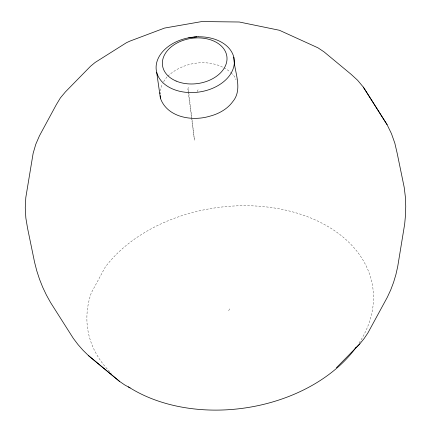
<?xml version="1.0" encoding="UTF-8"?>
<svg xmlns="http://www.w3.org/2000/svg" width="431" height="431" viewBox="0 0 431 431"><rect width="100%" height="100%" fill="white"/><g stroke="black" fill="none" stroke-linecap="round" stroke-linejoin="round"><path stroke-width="0.32" stroke-dasharray="2.15 1.62" d="M159.971 90.946L162.201 83.716M197.075 91.636L198.616 88.797M228.651 310.751L230.192 307.912M163.613 81.658L166.942 76.955M167.858 76.163C184.177 60.717 213.092 57.436 230.671 72.381M231.091 72.817L234.459 76.373L236.075 79.875M359.109 343.001A144.056 101.15 -8.2 0 0 296.576 213A144.056 101.15 -8.2 0 0 105.202 267.204L91.313 292.854A144.056 101.15 -8.2 0 0 111.413 373.391M188.185 87.665L187.851 89.67L194.451 140.107L188.185 87.665"/><path stroke-width="0.65" d="M355.176 348.62L359.826 343.852L364.06 338.642L367.864 333.007L387.356 297.185L390.712 289.928L393.568 282.386L395.9 274.595L397.711 266.573L404.682 224.012L405.49 215.225L405.738 206.395L405.436 197.538L404.197 187.318L397.145 153.145L394.834 143.2L391.467 133.675L387.092 124.667L368.241 94.836L363.317 87.11L357.579 80.241L351.087 74.294L323.988 51.828L317.943 47.809L279.433 30.278L239.297 22.008L201.88 21.55L164.583 28.063L129.952 41.101L126.493 42.68L95.116 62.468L90.542 66.245L65.399 91.916L60.421 97.864L56.316 104.668L39.458 135.803L35.768 144.32L33.128 153.366L25.806 197.538L25.262 207.747L25.844 217.994L27.552 228.182L34.593 262.312L36.78 270.835L39.49 279.153L42.701 287.235L46.413 295.057L50.605 302.594L73.292 338.324L77.989 344.547L83.075 350.328L88.538 355.656L94.351 360.51L119.5 381.354L124.683 384.921L130.114 387.927M336.417 367.751L359.826 343.852M188.595 37.664L198.427 36.662M88.538 355.656L119.5 381.354M387.092 124.667L363.317 87.11M156.663 72.23L160.391 98.155C167.12 117.367 191.94 121.499 209.364 116.316C218.355 114.064 227.245 109.264 232.74 101.657C243.418 89.018 234.022 71.411 233.785 57.14M160.24 95.644L160.391 98.155M160.063 92.638L160.127 93.764M355.995 347.51A144.056 101.15 -8.2 0 1 128.352 386.817M198.718 36.786A39.34 27.616 -8.2 0 1 229.076 76.168A39.34 27.616 -8.2 0 1 163.117 82.871A39.34 27.616 -8.2 0 1 188.514 37.82M189.769 37.589A39.34 27.616 -8.2 0 1 192.318 37.211M193.6 37.066A39.34 27.616 -8.2 0 1 196.816 36.834M176.085 81.039A32.497 22.811 -8.2 0 0 226.889 60.663A32.497 22.811 -8.2 0 0 181.085 41.123A32.497 22.811 -8.2 0 0 176.085 81.039"/></g></svg>
